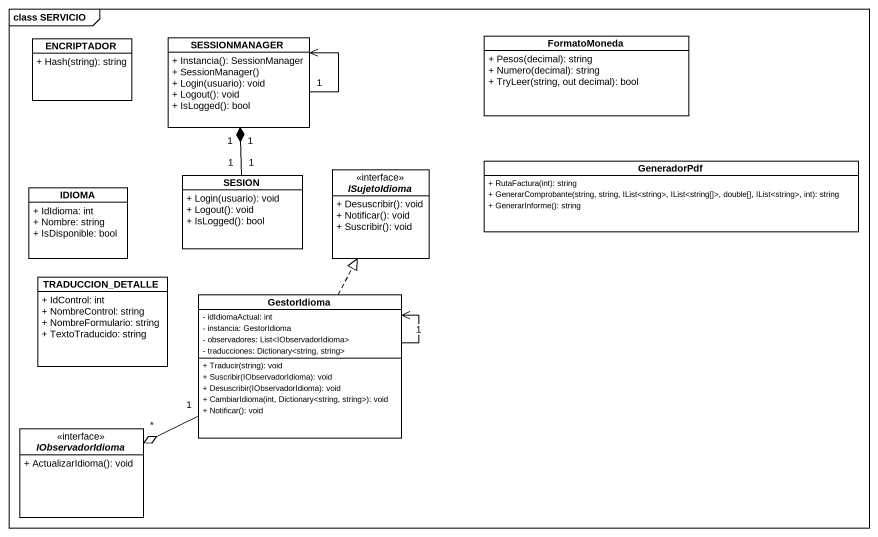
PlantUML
@startuml
mainframe class SERVICIO
hide circle
hide empty members
skinparam classAttributeIconSize 0
class ENCRIPTADOR {
  + Hash(string): string
}
class SESSIONMANAGER {
  + Instancia(): SessionManager
  + SessionManager()
  + Login(usuario): void
  + Logout(): void
  + IsLogged(): bool
}
class FormatoMoneda {
  + Pesos(decimal): string
  + Numero(decimal): string
  + TryLeer(string, out decimal): bool
}
class GeneradorPdf {
  + RutaFactura(int): string
  + GenerarComprobante(string, string, IList<string>, IList<string[]>, double[], IList<string>, int): string
  + GenerarInforme(): string
}
class IDIOMA {
  + IdIdioma: int
  + Nombre: string
  + IsDisponible: bool
}
class SESION {
  + Login(usuario): void
  + Logout(): void
  + IsLogged(): bool
}
interface ISujetoIdioma {
  + Desuscribir(): void
  + Notificar(): void
  + Suscribir(): void
}
class TRADUCCION_DETALLE {
  + IdControl: int
  + NombreControl: string
  + NombreFormulario: string
  + TextoTraducido: string
}
class GestorIdioma {
  - idIdiomaActual: int
  - instancia: GestorIdioma
  - observadores: List<IObservadorIdioma>
  - traducciones: Dictionary<string, string>
  + Traducir(string): void
  + Suscribir(IObservadorIdioma): void
  + Desuscribir(IObservadorIdioma): void
  + CambiarIdioma(int, Dictionary<string, string>): void
  + Notificar(): void
}
interface IObservadorIdioma {
  + ActualizarIdioma(): void
}
SESSIONMANAGER "1" --> SESSIONMANAGER
SESION "1" -up-* "1" SESSIONMANAGER
SESION "1" -up- "1" SESSIONMANAGER
GestorIdioma .up.|> ISujetoIdioma
GestorIdioma --> GestorIdioma : 1
GestorIdioma "1" -left-o "*" IObservadorIdioma
@enduml
